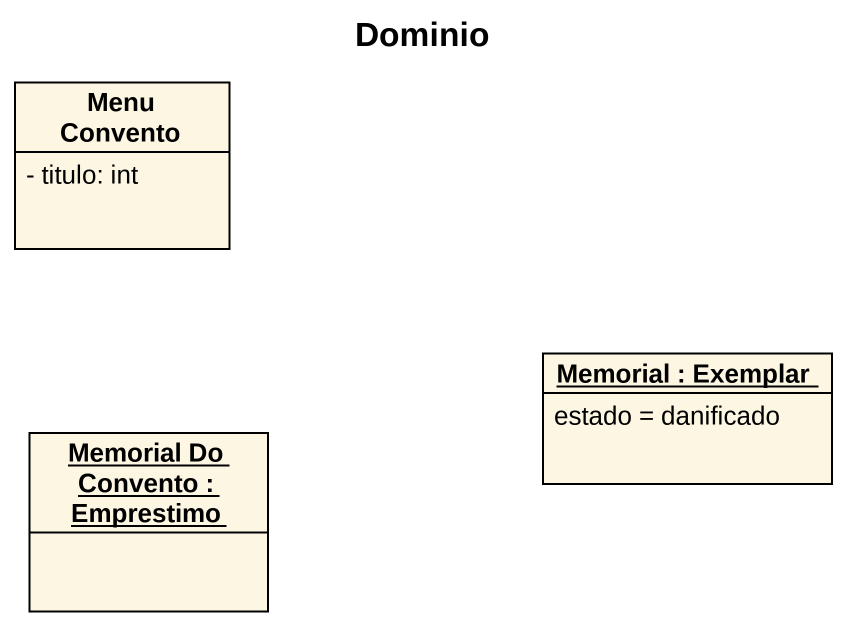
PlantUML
@startuml
title Dominio
hide circle
hide empty members
skinparam classAttributeIconSize 0
class "Menu Convento" as Menu_Convento {
  - titulo: int
}
object "Memorial : Exemplar" as Memorial {
  estado = danificado
}
object "Memorial Do Convento : Emprestimo" as Memorial_Do_Convento
@enduml
